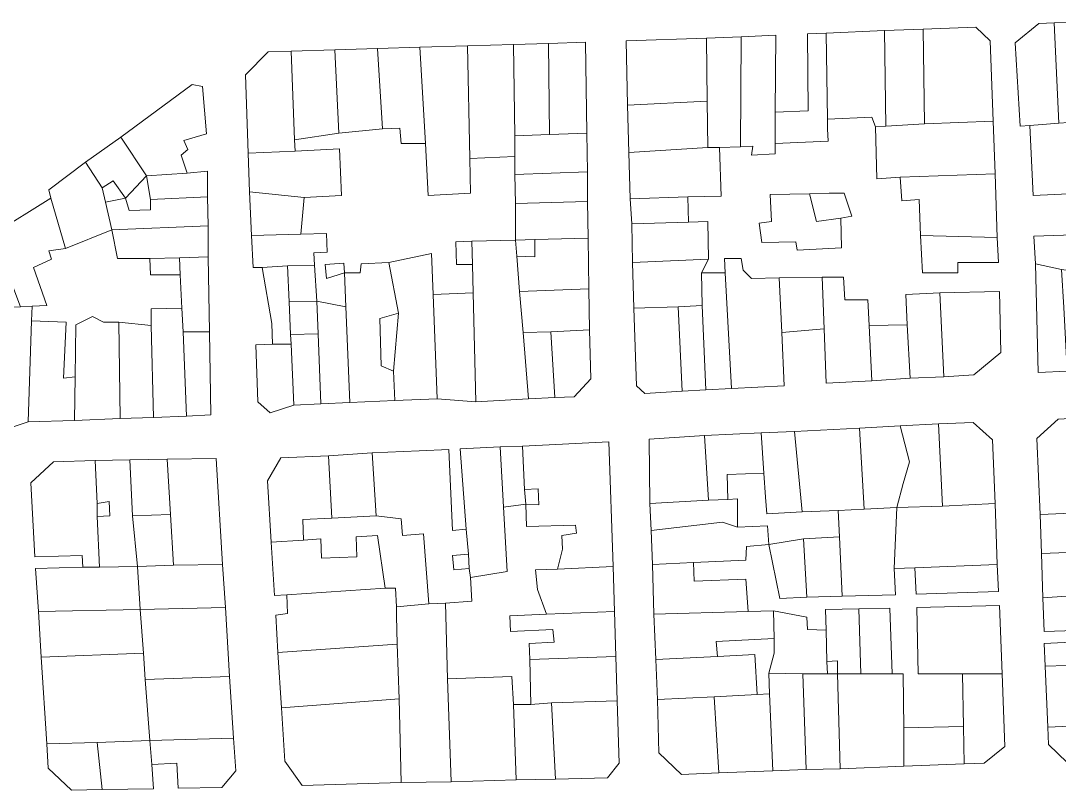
# Model space of a CAD drawing. Header units: inches. Extents: x 1138763 to 1140867, y 1050756 to 1053008.
# Drawn here: x 1138951 to 1139138.5, y 1052110.5 to 1052249.4 of the extents above; entities that cross this region are included whole.
import ezdxf

# ---------------------------------------------------------------- set-up
doc = ezdxf.new("R2010")
doc.units = ezdxf.units.IN
doc.header["$MEASUREMENT"] = 0
doc.layers.add('LimEdif_AM', color=44, linetype='Continuous', lineweight=5)

msp = doc.modelspace()

# ---------------------------------------------------------------- linework, layer by layer
at = {"layer": 'LimEdif_AM'}
for points in [[(1139113.94, 1052247.87), (1139123.44, 1052248.25), (1139126.06, 1052245.75), (1139126.56, 1052231.25), (1139114.19, 1052230.75), (1139113.94, 1052247.87)], [(1139138.44, 1052230.87), (1139133.19, 1052230.5), (1139131.44, 1052230.37), (1139130.56, 1052245.37), (1139134.81, 1052248.87), (1139137.56, 1052249), (1139138.44, 1052230.87)], [(1139137.56, 1052249), (1139146.81, 1052249.37), (1139147.06, 1052241.87), (1139147.44, 1052231.5), (1139144.69, 1052231.25), (1139144.56, 1052234), (1139141.81, 1052234), (1139141.94, 1052231.12), (1139138.44, 1052230.87), (1139137.56, 1052249)], [(1139074.81, 1052246.25), (1139081.06, 1052246.5), (1139080.94, 1052226.62), (1139077.19, 1052226.5), (1139075.06, 1052226.5), (1139074.94, 1052234.87), (1139074.81, 1052246.25)], [(1139081.06, 1052246.5), (1139087.31, 1052246.75), (1139087.19, 1052232.87), (1139087.19, 1052227.25), (1139087.19, 1052225.37), (1139082.94, 1052225.12), (1139083.19, 1052226.75), (1139080.94, 1052226.62), (1139081.06, 1052246.5)], [(1139087.19, 1052232.87), (1139093.19, 1052233.12), (1139093.06, 1052247), (1139096.44, 1052247.12), (1139096.69, 1052231.62), (1139096.69, 1052229.87), (1139096.81, 1052227.62), (1139087.19, 1052227.25), (1139087.19, 1052232.87)], [(1139096.44, 1052247.12), (1139106.94, 1052247.62), (1139107.19, 1052230.37), (1139105.31, 1052230.25), (1139104.69, 1052232), (1139096.69, 1052231.62), (1139096.44, 1052247.12)], [(1139106.94, 1052247.62), (1139113.94, 1052247.87), (1139114.19, 1052230.75), (1139107.19, 1052230.37), (1139106.94, 1052247.62)], [(1139015.44, 1052244.37), (1139023.06, 1052244.62), (1139024.06, 1052227.25), (1139019.69, 1052227.25), (1139019.44, 1052230), (1139016.31, 1052229.87), (1139015.44, 1052244.37)], [(1139023.06, 1052244.62), (1139031.69, 1052244.87), (1139032.06, 1052224.5), (1139032.19, 1052218.25), (1139024.56, 1052217.87), (1139024.06, 1052227.25), (1139023.06, 1052244.62)], [(1139031.69, 1052244.87), (1139039.94, 1052245.12), (1139040.19, 1052228.62), (1139040.19, 1052224.87), (1139032.06, 1052224.5), (1139031.69, 1052244.87)], [(1139039.94, 1052245.12), (1139046.31, 1052245.25), (1139046.44, 1052228.87), (1139040.19, 1052228.62), (1139039.94, 1052245.12)], [(1139046.31, 1052245.25), (1139052.94, 1052245.5), (1139053.19, 1052229.12), (1139046.44, 1052228.87), (1139046.31, 1052245.25)], [(1139074.94, 1052234.87), (1139060.56, 1052234.12), (1139060.31, 1052245.75), (1139074.81, 1052246.25), (1139074.94, 1052234.87)], [(1139000.44, 1052227.87), (1139000.56, 1052225.87), (1138992.06, 1052225.5), (1138991.56, 1052239.62), (1138995.69, 1052243.75), (1138999.81, 1052243.87), (1139000.44, 1052227.87)], [(1138999.81, 1052243.87), (1139007.69, 1052244.12), (1139008.44, 1052229.12), (1139000.44, 1052227.87), (1138999.81, 1052243.87)], [(1139007.69, 1052244.12), (1139015.44, 1052244.37), (1139016.31, 1052229.87), (1139008.44, 1052229.12), (1139007.69, 1052244.12)], [(1138969.06, 1052228.37), (1138981.94, 1052237.87), (1138983.81, 1052237.5), (1138984.56, 1052229), (1138980.44, 1052227.75), (1138981.19, 1052226.12), (1138979.94, 1052225.12), (1138981.06, 1052221.87), (1138973.69, 1052221.37), (1138969.06, 1052228.37)], [(1139074.94, 1052234.87), (1139075.06, 1052226.5), (1139060.81, 1052225.62), (1139060.56, 1052234.12), (1139074.94, 1052234.87)], [(1139147.44, 1052231.5), (1139147.94, 1052218.5), (1139133.81, 1052217.87), (1139133.19, 1052230.5), (1139138.44, 1052230.87), (1139141.94, 1052231.12), (1139144.69, 1052231.25), (1139147.44, 1052231.5)], [(1139006.19, 1052202.87), (1139009.44, 1052203.87), (1139009.69, 1052197.75), (1139004.44, 1052198.75), (1139004.06, 1052205.25), (1139003.94, 1052207.5), (1139006.31, 1052207.62), (1139006.19, 1052211), (1139001.56, 1052210.87), (1139002.19, 1052217.5), (1139008.94, 1052217.87), (1139008.56, 1052226.25), (1139000.56, 1052225.87), (1139000.44, 1052227.87), (1139008.44, 1052229.12), (1139016.31, 1052229.87), (1139019.44, 1052230), (1139019.69, 1052227.25), (1139024.06, 1052227.25), (1139024.56, 1052217.87), (1139032.19, 1052218.25), (1139032.06, 1052224.5), (1139040.19, 1052224.87), (1139040.19, 1052221.62), (1139040.31, 1052216.37), (1139040.31, 1052212), (1139040.31, 1052209.75), (1139032.44, 1052209.62), (1139029.56, 1052209.5), (1139029.69, 1052205.37), (1139032.56, 1052205.37), (1139032.69, 1052200.25), (1139025.44, 1052200), (1139025.19, 1052207.37), (1139017.44, 1052205.75), (1139012.44, 1052205.5), (1139012.31, 1052203.87), (1139009.44, 1052203.87), (1139009.31, 1052205.62), (1139005.94, 1052205.37), (1139006.19, 1052202.87)], [(1139126.56, 1052231.25), (1139126.94, 1052221.75), (1139109.81, 1052221.12), (1139105.56, 1052220.87), (1139105.31, 1052230.25), (1139107.19, 1052230.37), (1139114.19, 1052230.75), (1139126.56, 1052231.25)], [(1138962.69, 1052223.87), (1138969.06, 1052228.37), (1138973.69, 1052221.37), (1138969.94, 1052217.37), (1138967.69, 1052220.5), (1138965.69, 1052219.25), (1138962.69, 1052223.87)], [(1139053.19, 1052229.12), (1139053.31, 1052222.12), (1139040.19, 1052221.62), (1139040.19, 1052224.87), (1139040.19, 1052228.62), (1139046.44, 1052228.87), (1139053.19, 1052229.12)], [(1139000.56, 1052225.87), (1139008.56, 1052226.25), (1139008.94, 1052217.87), (1139002.19, 1052217.5), (1138992.31, 1052218.5), (1138992.06, 1052225.5), (1139000.56, 1052225.87)], [(1139077.19, 1052226.5), (1139077.44, 1052217.75), (1139071.44, 1052217.62), (1139061.06, 1052217.25), (1139060.81, 1052225.62), (1139075.06, 1052226.5), (1139077.19, 1052226.5)], [(1138965.69, 1052219.25), (1138966.31, 1052216.62), (1138967.44, 1052211.62), (1138959.06, 1052208.25), (1138956.44, 1052217.37), (1138956.06, 1052218.87), (1138962.69, 1052223.87), (1138965.69, 1052219.25)], [(1138981.06, 1052221.87), (1138984.69, 1052222.25), (1138984.69, 1052217.62), (1138974.44, 1052217.12), (1138973.69, 1052221.37), (1138981.06, 1052221.87)], [(1139053.31, 1052222.12), (1139053.31, 1052216.75), (1139040.31, 1052216.37), (1139040.19, 1052221.62), (1139053.31, 1052222.12)], [(1138969.94, 1052217.37), (1138966.31, 1052216.62), (1138965.69, 1052219.25), (1138967.69, 1052220.5), (1138969.94, 1052217.37)], [(1138973.69, 1052221.37), (1138974.44, 1052217.12), (1138974.44, 1052215.25), (1138970.56, 1052215.12), (1138969.94, 1052217.37), (1138973.69, 1052221.37)], [(1139126.94, 1052221.75), (1139127.31, 1052210.25), (1139113.44, 1052210.62), (1139113.19, 1052217.12), (1139110.06, 1052216.87), (1139109.81, 1052221.12), (1139126.94, 1052221.75)], [(1139002.19, 1052217.5), (1139001.56, 1052210.87), (1138992.69, 1052210.62), (1138992.31, 1052218.5), (1139002.19, 1052217.5)], [(1139093.44, 1052218.12), (1139096.94, 1052218.25), (1139099.69, 1052218.25), (1139101.06, 1052214.12), (1139099.06, 1052213.75), (1139094.69, 1052213.12), (1139093.44, 1052218.12)], [(1138945.94, 1052210.87), (1138956.44, 1052217.37), (1138959.06, 1052208.25), (1138956.06, 1052207.87), (1138956.56, 1052206.37), (1138953.31, 1052204.87), (1138955.69, 1052198), (1138953.06, 1052197.87), (1138950.94, 1052197.75), (1138945.94, 1052210.87)], [(1138984.69, 1052217.62), (1138984.81, 1052212.37), (1138967.44, 1052211.62), (1138966.31, 1052216.62), (1138969.94, 1052217.37), (1138970.56, 1052215.12), (1138974.44, 1052215.25), (1138974.44, 1052217.12), (1138984.69, 1052217.62)], [(1139053.31, 1052216.75), (1139053.44, 1052210.12), (1139043.81, 1052209.87), (1139040.31, 1052209.75), (1139040.31, 1052212), (1139040.31, 1052216.37), (1139053.31, 1052216.75)], [(1139071.44, 1052217.62), (1139071.56, 1052213), (1139061.31, 1052212.75), (1139061.06, 1052217.25), (1139071.44, 1052217.62)], [(1139099.06, 1052213.75), (1139099.19, 1052208.37), (1139091.19, 1052208), (1139090.94, 1052209.5), (1139084.81, 1052209.37), (1139084.31, 1052212.87), (1139086.56, 1052213.12), (1139086.31, 1052218), (1139093.44, 1052218.12), (1139094.69, 1052213.12), (1139099.06, 1052213.75)], [(1139071.56, 1052213), (1139075.06, 1052213.12), (1139075.19, 1052206.37), (1139061.44, 1052205.75), (1139061.31, 1052212.75), (1139071.56, 1052213)], [(1138967.44, 1052211.62), (1138968.44, 1052206.5), (1138974.31, 1052206.5), (1138974.44, 1052203.5), (1138979.81, 1052203.5), (1138980.06, 1052197.5), (1138974.56, 1052197.37), (1138974.56, 1052194.37), (1138968.69, 1052195), (1138965.94, 1052195), (1138963.94, 1052196), (1138960.94, 1052194.5), (1138960.81, 1052185.12), (1138958.69, 1052184.87), (1138959.19, 1052195), (1138952.94, 1052195.25), (1138953.06, 1052197.87), (1138955.69, 1052198), (1138953.31, 1052204.87), (1138956.56, 1052206.37), (1138956.06, 1052207.87), (1138959.06, 1052208.25), (1138967.44, 1052211.62)], [(1138984.81, 1052212.37), (1138984.81, 1052206.75), (1138979.69, 1052206.62), (1138974.31, 1052206.5), (1138968.44, 1052206.5), (1138967.44, 1052211.62), (1138984.81, 1052212.37)], [(1139001.56, 1052210.87), (1139006.19, 1052211), (1139006.31, 1052207.62), (1139003.94, 1052207.5), (1139004.06, 1052205.25), (1138999.19, 1052205.12), (1138994.56, 1052204.87), (1138992.94, 1052204.87), (1138992.69, 1052210.62), (1139001.56, 1052210.87)], [(1139134.19, 1052205.5), (1139133.94, 1052210.5), (1139148.19, 1052211), (1139147.69, 1052203.87), (1139145.06, 1052204), (1139140.56, 1052204.25), (1139138.94, 1052204.5), (1139134.19, 1052205.5)], [(1139032.56, 1052205.37), (1139029.69, 1052205.37), (1139029.56, 1052209.5), (1139032.44, 1052209.62), (1139032.56, 1052205.37)], [(1139040.31, 1052209.75), (1139040.56, 1052206.87), (1139041.06, 1052200.5), (1139041.69, 1052193.12), (1139042.69, 1052181.12), (1139033.19, 1052180.62), (1139032.69, 1052200.25), (1139032.56, 1052205.37), (1139032.44, 1052209.62), (1139040.31, 1052209.75)], [(1139043.81, 1052209.87), (1139043.81, 1052206.75), (1139040.56, 1052206.87), (1139040.31, 1052209.75), (1139043.81, 1052209.87)], [(1139053.44, 1052210.12), (1139053.56, 1052201), (1139041.06, 1052200.5), (1139040.56, 1052206.87), (1139043.81, 1052206.75), (1139043.81, 1052209.87), (1139053.44, 1052210.12)], [(1139127.31, 1052210.25), (1139127.56, 1052205.75), (1139120.19, 1052205.75), (1139120.19, 1052203.87), (1139113.81, 1052203.87), (1139113.44, 1052210.62), (1139127.31, 1052210.25)], [(1139025.44, 1052200), (1139026.19, 1052181.12), (1139018.56, 1052180.87), (1139018.31, 1052186.12), (1139019.19, 1052196.62), (1139017.44, 1052205.75), (1139025.19, 1052207.37), (1139025.44, 1052200)], [(1138979.69, 1052206.62), (1138979.81, 1052203.5), (1138974.44, 1052203.5), (1138974.31, 1052206.5), (1138979.69, 1052206.62)], [(1138984.81, 1052206.75), (1138985.06, 1052193.25), (1138980.31, 1052193.25), (1138980.06, 1052197.5), (1138979.81, 1052203.5), (1138979.69, 1052206.62), (1138984.81, 1052206.75)], [(1138999.19, 1052205.12), (1138999.44, 1052198.62), (1138999.69, 1052192.75), (1138999.81, 1052191), (1138996.44, 1052191), (1138996.31, 1052194.75), (1138994.56, 1052204.87), (1138999.19, 1052205.12)], [(1139004.06, 1052205.25), (1139004.44, 1052198.75), (1138999.44, 1052198.62), (1138999.19, 1052205.12), (1139004.06, 1052205.25)], [(1139009.44, 1052203.87), (1139006.19, 1052202.87), (1139005.94, 1052205.37), (1139009.31, 1052205.62), (1139009.44, 1052203.87)], [(1139017.44, 1052205.75), (1139019.19, 1052196.62), (1139015.81, 1052195.62), (1139016.06, 1052187.12), (1139018.31, 1052186.12), (1139018.56, 1052180.87), (1139010.44, 1052180.5), (1139009.69, 1052197.75), (1139009.44, 1052203.87), (1139012.31, 1052203.87), (1139012.44, 1052205.5), (1139017.44, 1052205.75)], [(1139075.19, 1052206.37), (1139073.94, 1052203.87), (1139074.06, 1052198), (1139069.69, 1052197.75), (1139061.69, 1052197.5), (1139061.44, 1052205.75), (1139075.19, 1052206.37)], [(1139078.19, 1052203.87), (1139078.06, 1052206.5), (1139081.06, 1052206.5), (1139081.44, 1052204.37), (1139082.94, 1052202.87), (1139087.94, 1052203), (1139088.44, 1052193.12), (1139088.81, 1052183.5), (1139079.31, 1052183), (1139078.19, 1052203.87)], [(1139138.94, 1052204.5), (1139139.31, 1052197.62), (1139139.94, 1052186.12), (1139134.69, 1052185.87), (1139134.19, 1052205.5), (1139138.94, 1052204.5)], [(1139073.94, 1052203.87), (1139078.19, 1052203.87), (1139079.31, 1052183), (1139074.69, 1052182.75), (1139074.06, 1052198), (1139073.94, 1052203.87)], [(1139087.94, 1052203), (1139095.69, 1052203.12), (1139096.06, 1052193.75), (1139088.44, 1052193.12), (1139087.94, 1052203)], [(1139095.69, 1052203.12), (1139099.56, 1052203.12), (1139099.81, 1052199), (1139103.94, 1052199), (1139104.19, 1052194.37), (1139104.69, 1052184.37), (1139096.44, 1052184), (1139096.06, 1052193.75), (1139095.69, 1052203.12)], [(1139032.69, 1052200.25), (1139033.19, 1052180.62), (1139026.19, 1052181.12), (1139025.44, 1052200), (1139032.69, 1052200.25)], [(1139053.56, 1052201), (1139053.69, 1052193.62), (1139046.69, 1052193.25), (1139041.69, 1052193.12), (1139041.06, 1052200.5), (1139053.56, 1052201)], [(1139111.06, 1052194.5), (1139110.81, 1052200), (1139116.94, 1052200.25), (1139117.69, 1052185.12), (1139111.56, 1052184.87), (1139111.06, 1052194.5)], [(1139116.94, 1052200.25), (1139127.69, 1052200.5), (1139127.94, 1052189.5), (1139123.06, 1052185.5), (1139117.69, 1052185.12), (1139116.94, 1052200.25)], [(1138953.06, 1052197.87), (1138952.94, 1052195.25), (1138952.31, 1052177), (1138943.19, 1052174), (1138936.56, 1052171.87), (1138939.06, 1052178.5), (1138941.69, 1052185.62), (1138942.06, 1052189.12), (1138944.31, 1052192.37), (1138946.06, 1052197.62), (1138950.94, 1052197.75), (1138953.06, 1052197.87)], [(1139004.44, 1052198.75), (1139004.69, 1052192.87), (1138999.69, 1052192.75), (1138999.44, 1052198.62), (1139004.44, 1052198.75)], [(1139009.69, 1052197.75), (1139010.44, 1052180.5), (1139005.19, 1052180.25), (1139004.69, 1052192.87), (1139004.44, 1052198.75), (1139009.69, 1052197.75)], [(1139069.69, 1052197.75), (1139070.44, 1052182.5), (1139063.69, 1052182.12), (1139062.19, 1052183.5), (1139061.69, 1052197.5), (1139069.69, 1052197.75)], [(1139074.06, 1052198), (1139074.69, 1052182.75), (1139070.44, 1052182.5), (1139069.69, 1052197.75), (1139074.06, 1052198)], [(1138968.69, 1052195), (1138968.94, 1052177.62), (1138960.69, 1052177.25), (1138960.81, 1052185.12), (1138960.94, 1052194.5), (1138963.94, 1052196), (1138965.94, 1052195), (1138968.69, 1052195)], [(1138980.06, 1052197.5), (1138980.31, 1052193.25), (1138980.94, 1052178), (1138974.94, 1052177.75), (1138974.56, 1052194.37), (1138974.56, 1052197.37), (1138980.06, 1052197.5)], [(1139018.31, 1052186.12), (1139016.06, 1052187.12), (1139015.81, 1052195.62), (1139019.19, 1052196.62), (1139018.31, 1052186.12)], [(1138960.81, 1052185.12), (1138960.69, 1052177.25), (1138952.31, 1052177), (1138952.94, 1052195.25), (1138959.19, 1052195), (1138958.69, 1052184.87), (1138960.81, 1052185.12)], [(1138974.56, 1052194.37), (1138974.94, 1052177.75), (1138968.94, 1052177.62), (1138968.69, 1052195), (1138974.56, 1052194.37)], [(1139104.19, 1052194.37), (1139111.06, 1052194.5), (1139111.56, 1052184.87), (1139104.69, 1052184.37), (1139104.19, 1052194.37)], [(1138985.06, 1052193.25), (1138985.31, 1052178.25), (1138980.94, 1052178), (1138980.31, 1052193.25), (1138985.06, 1052193.25)], [(1139004.69, 1052192.87), (1139005.19, 1052180.25), (1139000.31, 1052180), (1138999.81, 1052191), (1138999.69, 1052192.75), (1139004.69, 1052192.87)], [(1139046.69, 1052193.25), (1139047.44, 1052181.37), (1139042.69, 1052181.12), (1139041.69, 1052193.12), (1139046.69, 1052193.25)], [(1139053.69, 1052193.62), (1139053.94, 1052184.75), (1139050.94, 1052181.5), (1139047.44, 1052181.37), (1139046.69, 1052193.25), (1139053.69, 1052193.62)], [(1138999.81, 1052191), (1139000.31, 1052180), (1138996.06, 1052178.62), (1138993.81, 1052180.62), (1138993.44, 1052190.87), (1138996.44, 1052191), (1138999.81, 1052191)], [(1139146.19, 1052169.87), (1139141.31, 1052169.75), (1139141.56, 1052166), (1139146.31, 1052166.25), (1139146.31, 1052164.75), (1139146.44, 1052160.75), (1139135.06, 1052160.25), (1139134.44, 1052174), (1139138.31, 1052177.5), (1139145.81, 1052177.87), (1139146.19, 1052169.87)], [(1139084.69, 1052175), (1139090.69, 1052175.25), (1139092.06, 1052160.75), (1139085.69, 1052160.37), (1139085.44, 1052163.37), (1139085.19, 1052167.75), (1139084.69, 1052175)], [(1139090.69, 1052175.25), (1139102.44, 1052175.87), (1139103.31, 1052161.25), (1139098.56, 1052161), (1139092.06, 1052160.75), (1139090.69, 1052175.25)], [(1139102.44, 1052175.87), (1139109.81, 1052176.25), (1139111.44, 1052169.75), (1139110.31, 1052165.87), (1139109.19, 1052161.5), (1139103.31, 1052161.25), (1139102.44, 1052175.87)], [(1139109.81, 1052176.25), (1139116.69, 1052176.62), (1139117.44, 1052161.75), (1139109.19, 1052161.5), (1139110.31, 1052165.87), (1139111.44, 1052169.75), (1139109.81, 1052176.25)], [(1139116.69, 1052176.62), (1139122.94, 1052176.87), (1139126.44, 1052173.75), (1139126.94, 1052162.25), (1139117.44, 1052161.75), (1139116.69, 1052176.62)], [(1139041.94, 1052164.75), (1139041.57, 1052172.62), (1139057.19, 1052173.37), (1139057.94, 1052150.87), (1139047.94, 1052150.37), (1139048.82, 1052154), (1139048.69, 1052156.5), (1139051.32, 1052156.87), (1139051.19, 1052158.37), (1139042.32, 1052158.12), (1139042.19, 1052162.12), (1139044.57, 1052162), (1139044.44, 1052164.87), (1139041.94, 1052164.75)], [(1139075.19, 1052162.87), (1139064.56, 1052162.25), (1139064.44, 1052173.87), (1139074.44, 1052174.5), (1139075.19, 1052162.87)], [(1139074.44, 1052174.5), (1139084.69, 1052175), (1139085.19, 1052167.75), (1139078.56, 1052167.5), (1139078.69, 1052163), (1139075.19, 1052162.87), (1139074.44, 1052174.5)], [(1139006.57, 1052170.87), (1139014.44, 1052171.37), (1139015.19, 1052160), (1139007.19, 1052159.62), (1139006.57, 1052170.87)], [(1139015.19, 1052160), (1139014.44, 1052171.37), (1139022.94, 1052171.75), (1139028.32, 1052172), (1139028.94, 1052157.37), (1139031.44, 1052157.62), (1139031.82, 1052153.12), (1139028.94, 1052152.87), (1139029.19, 1052150.25), (1139031.94, 1052150.5), (1139032.19, 1052148.87), (1139032.44, 1052144.62), (1139027.69, 1052144.25), (1139024.69, 1052144.12), (1139023.69, 1052156.75), (1139019.94, 1052156.5), (1139019.69, 1052159.5), (1139015.19, 1052160)], [(1139038.19, 1052161.62), (1139038.82, 1052150), (1139032.19, 1052148.87), (1139031.94, 1052150.5), (1139031.82, 1052153.12), (1139031.44, 1052157.62), (1139030.32, 1052172.12), (1139037.57, 1052172.5), (1139038.19, 1052161.62)], [(1139037.57, 1052172.5), (1139041.57, 1052172.62), (1139041.94, 1052164.75), (1139042.19, 1052162.12), (1139038.19, 1052161.62), (1139037.57, 1052172.5)], [(1138964.81, 1052162.25), (1138964.81, 1052159.88), (1138965.19, 1052150.75), (1138962.19, 1052150.75), (1138962.06, 1052152.88), (1138953.56, 1052152.63), (1138952.81, 1052166), (1138956.94, 1052169.75), (1138964.44, 1052170), (1138964.81, 1052162.25)], [(1138964.44, 1052170), (1138970.69, 1052170.13), (1138971.19, 1052160), (1138972.06, 1052150.88), (1138965.19, 1052150.75), (1138964.81, 1052159.88), (1138967.06, 1052160), (1138966.94, 1052162.63), (1138964.81, 1052162.25), (1138964.44, 1052170)], [(1138970.69, 1052170.13), (1138977.44, 1052170.25), (1138978.06, 1052160.25), (1138971.19, 1052160), (1138970.69, 1052170.13)], [(1138978.06, 1052160.25), (1138977.44, 1052170.25), (1138986.31, 1052170.38), (1138987.44, 1052151.25), (1138978.56, 1052151.13), (1138978.06, 1052160.25)], [(1139007.19, 1052159.62), (1139001.94, 1052159.37), (1139002.07, 1052155.62), (1138996.19, 1052155.25), (1138995.57, 1052166.37), (1138997.94, 1052170.5), (1139006.57, 1052170.87), (1139007.19, 1052159.62)], [(1139085.19, 1052167.75), (1139085.44, 1052163.37), (1139085.69, 1052160.37), (1139092.06, 1052160.75), (1139098.56, 1052161), (1139098.81, 1052156.25), (1139092.31, 1052155.87), (1139086.06, 1052154.87), (1139085.81, 1052158.25), (1139080.44, 1052158), (1139080.44, 1052163.12), (1139078.69, 1052163), (1139078.56, 1052167.5), (1139085.19, 1052167.75)], [(1139041.94, 1052164.75), (1139044.44, 1052164.87), (1139044.57, 1052162), (1139042.19, 1052162.12), (1139041.94, 1052164.75)], [(1138964.81, 1052159.88), (1138964.81, 1052162.25), (1138966.94, 1052162.63), (1138967.06, 1052160), (1138964.81, 1052159.88)], [(1139042.19, 1052162.12), (1139042.32, 1052158.12), (1139051.19, 1052158.37), (1139051.32, 1052156.87), (1139048.69, 1052156.5), (1139048.82, 1052154), (1139047.94, 1052150.37), (1139043.94, 1052150.25), (1139044.32, 1052146.75), (1139045.94, 1052142.25), (1139039.32, 1052142), (1139039.44, 1052139.12), (1139047.07, 1052139.5), (1139047.32, 1052137.25), (1139042.82, 1052137), (1139042.94, 1052134.12), (1139043.07, 1052126), (1139039.94, 1052126), (1139039.69, 1052131), (1139028.07, 1052130.62), (1139027.69, 1052144.25), (1139032.44, 1052144.62), (1139032.19, 1052148.87), (1139038.82, 1052150), (1139038.19, 1052161.62), (1139042.19, 1052162.12)], [(1139078.69, 1052163), (1139080.44, 1052163.12), (1139080.44, 1052158), (1139077.69, 1052158.87), (1139064.81, 1052157.37), (1139064.56, 1052162.25), (1139075.19, 1052162.87), (1139078.69, 1052163)], [(1139126.94, 1052162.25), (1139127.31, 1052151.25), (1139112.44, 1052150.62), (1139108.69, 1052150.5), (1139109.19, 1052161.5), (1139117.44, 1052161.75), (1139126.94, 1052162.25)], [(1138978.06, 1052160.25), (1138978.56, 1052151.13), (1138972.06, 1052150.88), (1138971.19, 1052160), (1138978.06, 1052160.25)], [(1139109.19, 1052161.5), (1139108.69, 1052150.5), (1139108.94, 1052145.75), (1139099.31, 1052145.5), (1139098.81, 1052156.25), (1139098.56, 1052161), (1139103.31, 1052161.25), (1139109.19, 1052161.5)], [(1139146.44, 1052160.75), (1139149.06, 1052161.5), (1139149.31, 1052153.75), (1139135.31, 1052153.25), (1139135.06, 1052160.25), (1139146.44, 1052160.75)], [(1139015.19, 1052160), (1139019.69, 1052159.5), (1139019.94, 1052156.5), (1139023.69, 1052156.75), (1139024.69, 1052144.12), (1139018.82, 1052143.62), (1139018.69, 1052147), (1139016.82, 1052147), (1139015.44, 1052156.5), (1139011.57, 1052156.25), (1139011.69, 1052152.62), (1139005.32, 1052152.37), (1139005.19, 1052155.87), (1139002.07, 1052155.62), (1139001.94, 1052159.37), (1139007.19, 1052159.62), (1139015.19, 1052160)], [(1139080.44, 1052158), (1139085.81, 1052158.25), (1139086.06, 1052154.87), (1139082.06, 1052154.5), (1139081.94, 1052152), (1139072.44, 1052151.62), (1139065.06, 1052151.25), (1139064.81, 1052157.37), (1139077.69, 1052158.87), (1139080.44, 1052158)], [(1139002.07, 1052155.62), (1139005.19, 1052155.87), (1139005.32, 1052152.37), (1139011.69, 1052152.62), (1139011.57, 1052156.25), (1139015.44, 1052156.5), (1139016.82, 1052147), (1138999.07, 1052145.75), (1138996.82, 1052145.62), (1138996.19, 1052155.25), (1139002.07, 1052155.62)], [(1139092.31, 1052155.87), (1139092.94, 1052145.37), (1139088.06, 1052145.12), (1139086.06, 1052154.87), (1139092.31, 1052155.87)], [(1139098.81, 1052156.25), (1139099.31, 1052145.5), (1139092.94, 1052145.37), (1139092.31, 1052155.87), (1139098.81, 1052156.25)], [(1139031.94, 1052150.5), (1139029.19, 1052150.25), (1139028.94, 1052152.87), (1139031.82, 1052153.12), (1139031.94, 1052150.5)], [(1139149.31, 1052153.75), (1139149.56, 1052146.12), (1139146.69, 1052146), (1139135.56, 1052145.25), (1139135.31, 1052153.25), (1139149.31, 1052153.75)], [(1138972.06, 1052150.88), (1138972.56, 1052143.13), (1138954.19, 1052142.75), (1138953.69, 1052150.5), (1138962.19, 1052150.75), (1138965.19, 1052150.75), (1138972.06, 1052150.88)], [(1138987.44, 1052151.25), (1138987.94, 1052143.5), (1138972.56, 1052143.13), (1138972.06, 1052150.88), (1138978.56, 1052151.13), (1138987.44, 1052151.25)], [(1139057.94, 1052150.87), (1139058.19, 1052142.75), (1139045.94, 1052142.25), (1139044.32, 1052146.75), (1139043.94, 1052150.25), (1139047.94, 1052150.37), (1139057.94, 1052150.87)], [(1139072.44, 1052151.62), (1139072.56, 1052148.25), (1139081.94, 1052148.62), (1139082.31, 1052142.75), (1139065.31, 1052142.25), (1139065.06, 1052151.25), (1139072.44, 1052151.62)], [(1139127.31, 1052151.25), (1139127.56, 1052146.37), (1139112.69, 1052145.87), (1139112.44, 1052150.62), (1139127.31, 1052151.25)], [(1139016.82, 1052147), (1139018.69, 1052147), (1139018.82, 1052143.62), (1139018.82, 1052142), (1139018.94, 1052136.87), (1138997.44, 1052135.37), (1138997.07, 1052142.12), (1138999.19, 1052142.37), (1138999.07, 1052145.75), (1139016.82, 1052147)], [(1139146.69, 1052146), (1139147.06, 1052139.5), (1139135.81, 1052139.12), (1139135.56, 1052145.25), (1139146.69, 1052146)], [(1138972.56, 1052143.13), (1138973.19, 1052135.25), (1138954.69, 1052134.5), (1138954.19, 1052142.75), (1138972.56, 1052143.13)], [(1138987.94, 1052143.5), (1138988.69, 1052131), (1138973.44, 1052130.5), (1138973.19, 1052135.25), (1138972.56, 1052143.13), (1138987.94, 1052143.5)], [(1139027.69, 1052144.25), (1139028.07, 1052130.62), (1139028.69, 1052112), (1139019.69, 1052111.87), (1139019.32, 1052127), (1139018.94, 1052136.87), (1139018.82, 1052142), (1139018.82, 1052143.62), (1139024.69, 1052144.12), (1139027.69, 1052144.25)], [(1139096.44, 1052139.37), (1139096.31, 1052143.12), (1139102.31, 1052143.25), (1139102.69, 1052131.5), (1139098.44, 1052131.5), (1139098.44, 1052133.87), (1139096.56, 1052133.75), (1139096.44, 1052139.37)], [(1139102.69, 1052131.5), (1139102.31, 1052143.25), (1139107.94, 1052143.37), (1139108.31, 1052131.5), (1139102.69, 1052131.5)], [(1139121.06, 1052131.5), (1139113.06, 1052131.5), (1139112.81, 1052143.5), (1139127.69, 1052143.87), (1139128.19, 1052131.5), (1139121.06, 1052131.5)], [(1139058.19, 1052142.75), (1139058.44, 1052134.62), (1139042.94, 1052134.12), (1139042.82, 1052137), (1139047.32, 1052137.25), (1139047.07, 1052139.5), (1139039.44, 1052139.12), (1139039.32, 1052142), (1139045.94, 1052142.25), (1139058.19, 1052142.75)], [(1139082.31, 1052142.75), (1139086.94, 1052142.87), (1139087.06, 1052137.87), (1139076.56, 1052137.37), (1139076.81, 1052134.62), (1139065.69, 1052134.12), (1139065.31, 1052142.25), (1139082.31, 1052142.75)], [(1139086.94, 1052142.87), (1139092.94, 1052141.75), (1139093.06, 1052139.5), (1139096.44, 1052139.37), (1139096.56, 1052133.75), (1139096.69, 1052131.5), (1139092.19, 1052131.5), (1139086.06, 1052131.62), (1139087.06, 1052135.25), (1139087.06, 1052137.87), (1139086.94, 1052142.87)], [(1139087.06, 1052137.87), (1139087.06, 1052135.25), (1139086.06, 1052131.62), (1139086.19, 1052127.87), (1139083.94, 1052127.75), (1139083.56, 1052135), (1139076.81, 1052134.62), (1139076.56, 1052137.37), (1139087.06, 1052137.87)], [(1139147.69, 1052133.25), (1139135.94, 1052132.87), (1139135.81, 1052137), (1139151.56, 1052137.75), (1139151.81, 1052133.37), (1139147.69, 1052133.25)], [(1139018.94, 1052136.87), (1139019.32, 1052127), (1138998.07, 1052125.37), (1138997.44, 1052135.37), (1139018.94, 1052136.87)], [(1138973.19, 1052135.25), (1138973.44, 1052130.5), (1138974.31, 1052119.5), (1138964.81, 1052119.13), (1138955.69, 1052118.88), (1138954.69, 1052134.5), (1138973.19, 1052135.25)], [(1139058.44, 1052134.62), (1139058.69, 1052126.62), (1139046.82, 1052126.25), (1139043.07, 1052126), (1139042.94, 1052134.12), (1139058.44, 1052134.62)], [(1139076.81, 1052134.62), (1139083.56, 1052135), (1139083.94, 1052127.75), (1139076.19, 1052127.37), (1139065.94, 1052126.87), (1139065.69, 1052134.12), (1139076.81, 1052134.62)], [(1139096.56, 1052133.75), (1139098.44, 1052133.87), (1139098.44, 1052131.5), (1139096.69, 1052131.5), (1139096.56, 1052133.75)], [(1139147.69, 1052133.25), (1139147.81, 1052127.12), (1139151.94, 1052126.5), (1139152.06, 1052122.62), (1139136.44, 1052121.87), (1139135.94, 1052132.87), (1139147.69, 1052133.25)], [(1138988.69, 1052131), (1138989.44, 1052119.88), (1138974.31, 1052119.5), (1138973.44, 1052130.5), (1138988.69, 1052131)], [(1139039.94, 1052126), (1139040.44, 1052112.37), (1139028.69, 1052112), (1139028.07, 1052130.62), (1139039.69, 1052131), (1139039.94, 1052126)], [(1139092.19, 1052131.5), (1139092.81, 1052114.25), (1139086.81, 1052114), (1139086.19, 1052127.87), (1139086.06, 1052131.62), (1139092.19, 1052131.5)], [(1139096.69, 1052131.5), (1139098.44, 1052131.5), (1139098.94, 1052114.37), (1139092.81, 1052114.25), (1139092.19, 1052131.5), (1139096.69, 1052131.5)], [(1139102.69, 1052131.5), (1139108.31, 1052131.5), (1139110.31, 1052131.5), (1139110.44, 1052121.75), (1139110.44, 1052114.87), (1139098.94, 1052114.37), (1139098.44, 1052131.5), (1139102.69, 1052131.5)], [(1139128.19, 1052131.5), (1139128.69, 1052118.37), (1139124.94, 1052115.37), (1139121.31, 1052115.25), (1139121.19, 1052122), (1139121.06, 1052131.5), (1139128.19, 1052131.5)], [(1139019.32, 1052127), (1139019.69, 1052111.87), (1139001.82, 1052111.37), (1138998.69, 1052115.75), (1138998.07, 1052125.37), (1139019.32, 1052127)], [(1139058.69, 1052126.62), (1139059.07, 1052115.37), (1139056.94, 1052112.75), (1139047.57, 1052112.5), (1139046.82, 1052126.25), (1139058.69, 1052126.62)], [(1139076.19, 1052127.37), (1139077.06, 1052113.62), (1139070.31, 1052113.37), (1139066.19, 1052117.25), (1139065.94, 1052126.87), (1139076.19, 1052127.37)], [(1139086.19, 1052127.87), (1139086.81, 1052114), (1139077.06, 1052113.62), (1139076.19, 1052127.37), (1139083.94, 1052127.75), (1139086.19, 1052127.87)], [(1139046.82, 1052126.25), (1139047.57, 1052112.5), (1139040.44, 1052112.37), (1139039.94, 1052126), (1139043.07, 1052126), (1139046.82, 1052126.25)], [(1139152.06, 1052122.62), (1139152.31, 1052116), (1139139.94, 1052115.5), (1139136.56, 1052118.75), (1139136.44, 1052121.87), (1139152.06, 1052122.62)], [(1139110.44, 1052121.75), (1139121.19, 1052122), (1139121.31, 1052115.25), (1139110.44, 1052114.87), (1139110.44, 1052121.75)], [(1138964.81, 1052119.13), (1138965.69, 1052110.63), (1138960.19, 1052110.5), (1138955.94, 1052114.5), (1138955.69, 1052118.88), (1138964.81, 1052119.13)], [(1138974.31, 1052119.5), (1138974.69, 1052115.13), (1138974.94, 1052110.75), (1138965.69, 1052110.63), (1138964.81, 1052119.13), (1138974.31, 1052119.5)], [(1138989.44, 1052119.88), (1138989.81, 1052114), (1138987.31, 1052111), (1138979.44, 1052110.88), (1138979.19, 1052115.38), (1138974.69, 1052115.13), (1138974.31, 1052119.5), (1138989.44, 1052119.88)]]:
    msp.add_lwpolyline(points, dxfattribs=at)

doc.saveas('drawing.dxf')
